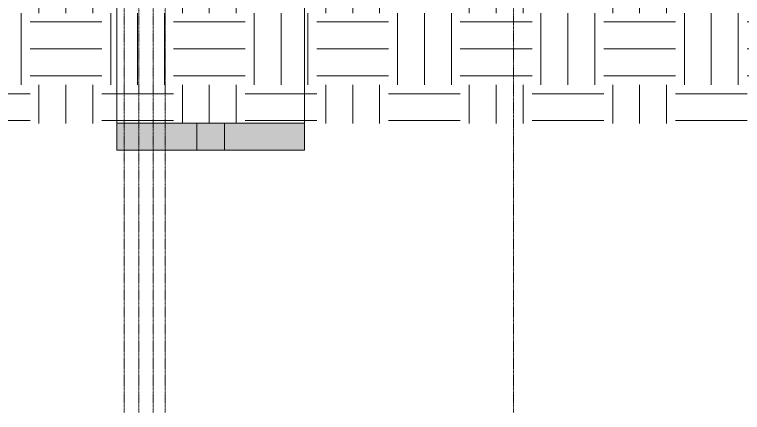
# Model space of a CAD drawing. Header units: inches. Extents: x 20230 to 40520, y -638 to 835.
# Drawn here: x 31750 to 32237.2, y -273.2 to -7 of the extents above; entities that cross this region are included whole.
import ezdxf

# ---------------------------------------------------------------- set-up
doc = ezdxf.new("R2010")
doc.units = ezdxf.units.IN
doc.header["$MEASUREMENT"] = 0
doc.linetypes.add('Grid Line 1_2_', pattern=[0.875, 0.5, -0.125, 0.125, -0.125])
for name, color, linetype, lineweight in [('C-TOPO', 7, 'Continuous', 9), ('G-ANNO-SYMB', 111, 'Continuous', 9), ('S-GRID', 1, 'Continuous', 9)]:
    doc.layers.add(name, color=color, linetype=linetype, lineweight=lineweight)

# ---------------------------------------------------------------- blocks, each defined once
blk = doc.blocks.new('Section - 3_32_ x 3_8_-18514-Elevation - East')
at = {"layer": 'G-ANNO-SYMB'}
blk.add_hatch(color=256, dxfattribs=at).paths.add_polyline_path([(-22320.83, -79.66), (-22248.83, -79.66), (-22248.83, -97.66), (-22320.83, -97.66)], flags=0)
for p, q in [((-22320.83, -79.66), (-22320.83, -97.66)), ((-22248.83, -79.66), (-22320.83, -79.66)), ((-22248.83, -97.66), (-22248.83, -79.66)), ((-22320.83, -97.66), (-22248.83, -97.66))]:
    blk.add_line(p, q, dxfattribs=at)

msp = doc.modelspace()

# ---------------------------------------------------------------- hatches: boundary and pattern name
at = {"layer": 'C-TOPO'}
h = msp.add_hatch(dxfattribs=at)
h.set_pattern_fill('FP_46', color=256, style=0, pattern_type=2)
h.set_pattern_definition([(0, (-21183.72, 0), (48, 48), [48, -48]), (0, (-21183.72, 18), (48, 48), [48, -48]), (0, (-21183.72, 36), (48, 48), [48, -48]), (90, (-21177.72, 42), (-48, 48), [48, -48]), (90, (-21159.72, 42), (-48, 48), [48, -48]), (90, (-21141.72, 42), (-48, 48), [48, -48])])
h.paths.add_polyline_path([(33637.69, -79.79), (33637.69, 0), (31240.72, 0), (31240.72, -79.79), (33327.84, -79.79)], flags=0)
h.paths.add_polyline_path([(32994.99, -60), (32994.99, -36), (33114.99, -36), (33114.99, -60), (33017.99, -60)], flags=0)

# ---------------------------------------------------------------- linework, layer by layer
at = {"layer": 'G-ANNO-SYMB'}
for p, q in [((31818.43, 545.16), (31818.43, -79.66)), ((31943.96, 545.16), (31943.96, -79.66))]:
    msp.add_line(p, q, dxfattribs=at)
at = {"layer": 'S-GRID', "linetype": 'Grid Line 1_2_'}
for p, q in [((31823.24, -273.16), (31823.24, 738.66)), ((31833.24, -273.16), (31833.24, 738.66)), ((31833.24, -273.16), (31833.24, 738.66)), ((31842.74, -273.16), (31842.74, 738.66)), ((31850.74, -273.16), (31850.74, 738.66)), ((32083.99, -273.16), (32083.99, 738.66)), ((32083.99, -273.16), (32083.99, 738.66))]:
    msp.add_line(p, q, dxfattribs=at)

# ---------------------------------------------------------------- block references
at = {"layer": 'G-ANNO-SYMB', "extrusion": (0, 0, -1)}
msp.add_blockref('Section - 3_32_ x 3_8_-18514-Elevation - East', (-9569.6, 0), dxfattribs=at)
at = {"layer": 'G-ANNO-SYMB'}
msp.add_blockref('Section - 3_32_ x 3_8_-18514-Elevation - East', (54192.79, 0), dxfattribs=at)

doc.saveas('drawing.dxf')
